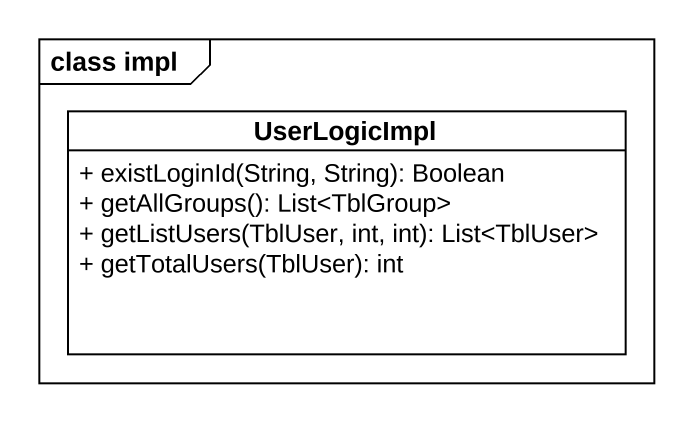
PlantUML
@startuml
mainframe class impl
hide circle
hide empty members
skinparam classAttributeIconSize 0
class UserLogicImpl {
  + existLoginId(String, String): Boolean
  + getAllGroups(): List<TblGroup>
  + getListUsers(TblUser, int, int): List<TblUser>
  + getTotalUsers(TblUser): int
}
@enduml
